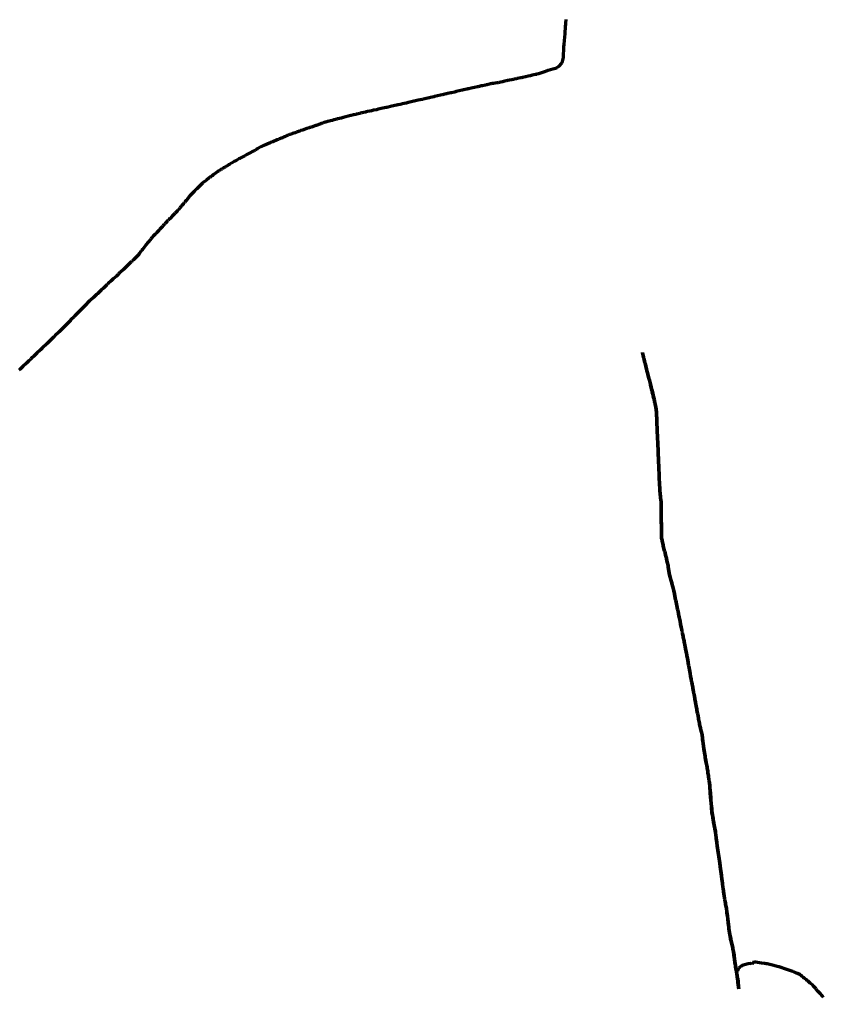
# Model space of a CAD drawing. Header units: metres. Extents: x 599858 to 604892, y 1147555 to 1148052.
# Drawn here: x 604513.6 to 604891.6, y 1147555.2 to 1148015 of the extents above; entities that cross this region are included whole.
import ezdxf

# ---------------------------------------------------------------- set-up
doc = ezdxf.new("R2010")
doc.units = ezdxf.units.M
doc.header["$MEASUREMENT"] = 0
doc.linetypes.add('DGN Style 5', pattern=[112.216283, 48.092693, -64.12359])
doc.layers.add('TF_T_---_Kabl-_2', color=5, linetype='DGN Style 5', lineweight=70)

msp = doc.modelspace()

# ---------------------------------------------------------------- linework, layer by layer
at = {"layer": 'TF_T_---_Kabl-_2'}
for points in [[(604770.45, 1148014.97, 42.2), (604770.43, 1148014.71, 42.21), (604770.34, 1148013.37, 42.24), (604770.287054, 1148012.595998, 42.24736), (604770.23, 1148011.92, 42.25), (604769.93, 1148008.3, 42.28), (604769.66, 1148005.12, 42.28), (604769.5, 1148003.29, 42.27), (604769.406265, 1148002.222827, 42.262413), (604769.4, 1148002.02, 42.26), (604769.24, 1147997.35, 42.27), (604769.227389, 1147997.196026, 42.274759), (604768.81, 1147995.33, 42.28), (604768.668126, 1147994.69621, 42.273917), (604766.96, 1147992.92, 42.24), (604766.27, 1147992.22, 42.23), (604766.195239, 1147992.142009, 42.229055), (604764.4, 1147991.65, 42.21), (604762.16, 1147991.04, 42.21), (604761.895633, 1147990.971094, 42.206514), (604761.81, 1147990.94, 42.21), (604761.76, 1147990.92, 42.2), (604759.91, 1147990.28, 42.2), (604757.61, 1147989.47, 42.18), (604756.912829, 1147989.226748, 42.159301), (604756.77, 1147989.2, 42.16), (604756.16, 1147989.07, 42.13), (604754.7, 1147988.76, 41.76), (604753.73, 1147988.55, 41.53), (604752.71, 1147988.33, 41.26), (604751.61, 1147988.09, 41.12), (604751.59, 1147988.09, 41.11), (604751.58, 1147988.09, 41.11), (604751.49, 1147988.07, 41.09), (604750.14, 1147987.78, 40.75), (604749.57, 1147987.65, 40.62), (604749.52, 1147987.64, 40.59), (604749.47, 1147987.63, 40.59), (604749.29, 1147987.59, 40.54), (604747.54, 1147987.22, 40.12), (604747.5, 1147987.21, 40.14), (604747.26, 1147987.16, 40.09), (604746.32, 1147986.96, 39.97), (604746.01, 1147986.89, 39.85), (604745.71, 1147986.83, 39.82), (604745.1, 1147986.7, 39.69), (604744.01, 1147986.46, 39.51), (604743.96, 1147986.45, 39.5), (604743.93, 1147986.44, 39.49), (604743.11, 1147986.27, 39.24), (604742.610554, 1147986.159834, 39.175745), (604742.34, 1147986.1, 39.14), (604741.19, 1147985.83, 38.83), (604740.7, 1147985.71, 38.74), (604739.85, 1147985.51, 38.65), (604739.32755, 1147985.389035, 38.614474), (604738.99, 1147985.34, 38.61), (604738.61, 1147985.29, 38.46), (604738.47, 1147985.27, 38.43), (604738.41, 1147985.26, 38.43), (604738.17, 1147985.22, 38.4), (604737.23, 1147985.09, 38.36), (604736.46, 1147984.98, 38.35), (604735.99, 1147984.91, 38.33), (604735.794635, 1147984.878317, 38.294567), (604735.43, 1147984.8, 38.23), (604735.02, 1147984.71, 38.25), (604733.48, 1147984.36, 38.19), (604732.95, 1147984.24, 38.12), (604732.92, 1147984.24, 38.12), (604732.71, 1147984.19, 38.12), (604731.27, 1147983.87, 38.1), (604730.94, 1147983.79, 38.1), (604730.79, 1147983.76, 38.09), (604730.68, 1147983.74, 38.1), (604730.22, 1147983.63, 38.13), (604729.21, 1147983.41, 38.21), (604728.97, 1147983.35, 38.19), (604727.6, 1147983.05, 38.22), (604727.54, 1147983.03, 38.22), (604727.48, 1147983.02, 38.22), (604725.96, 1147982.68, 38.25), (604724.82, 1147982.42, 38.26), (604724.5, 1147982.35, 38.26), (604724.435347, 1147982.335453, 38.252399), (604723.9, 1147982.22, 38.2), (604722.41, 1147981.88, 38.06), (604722.1, 1147981.81, 38.04), (604721.82, 1147981.74, 38.06), (604721.66, 1147981.71, 38.05), (604718.96, 1147981.1, 38.1), (604718.67, 1147981.03, 38.13), (604718.65, 1147981.03, 38.12), (604718.08, 1147980.9, 38.08), (604716.66, 1147980.57, 38.02), (604716.39, 1147980.51, 38.03), (604714.8, 1147980.15, 38.03), (604714.54, 1147980.09, 38.03), (604714.23, 1147980.02, 38), (604713.01, 1147979.74, 37.99), (604712.44, 1147979.61, 38), (604712.33, 1147979.59, 37.99), (604711.6, 1147979.42, 37.94), (604711.55, 1147979.41, 37.94), (604711.53, 1147979.41, 37.94), (604711.52, 1147979.4, 37.94), (604708.74, 1147978.77, 38.04), (604708.42, 1147978.7, 38.01), (604706.86, 1147978.35, 37.97), (604706.14, 1147978.18, 38.02), (604705.75, 1147978.09, 38.03), (604705.54, 1147978.05, 38.04), (604703.45, 1147977.57, 37.92), (604703.25, 1147977.53, 37.91), (604702.93, 1147977.45, 37.91), (604702.9, 1147977.45, 37.9), (604702.86, 1147977.44, 37.9), (604701, 1147977.01, 37.9), (604700.99, 1147977.01, 37.9), (604699.1, 1147976.58, 37.87), (604699.07, 1147976.58, 37.88), (604698.97, 1147976.55, 37.87), (604698.35, 1147976.41, 37.86), (604696.47, 1147975.99, 37.86), (604696.38, 1147975.97, 37.86), (604695.4, 1147975.74, 37.91), (604693.56, 1147975.32, 37.83), (604693.39, 1147975.28, 37.83), (604693.36, 1147975.28, 37.83), (604693.33, 1147975.27, 37.83), (604692.534346, 1147975.091092, 37.836573), (604691.55, 1147974.87, 37.84), (604691.52, 1147974.86, 37.84), (604691.11, 1147974.77, 37.83), (604690.95, 1147974.74, 37.83), (604690.94, 1147974.73, 37.83), (604690.91, 1147974.73, 37.83), (604688.69, 1147974.23, 37.81), (604688.64, 1147974.22, 37.81), (604686.31, 1147973.7, 37.86), (604685.92, 1147973.61, 37.86), (604685.2, 1147973.45, 37.86), (604684.49, 1147973.29, 37.91), (604682.26, 1147972.79, 37.91), (604681.4, 1147972.6, 37.92), (604680.06, 1147972.3, 37.98), (604679.14, 1147972.09, 37.96), (604678.55, 1147971.96, 37.88), (604678.3, 1147971.9, 37.88), (604677.29, 1147971.68, 37.91), (604676.62, 1147971.53, 37.92), (604676.33, 1147971.46, 37.91), (604674.6, 1147971.07, 37.99), (604674.34, 1147971.02, 38.01), (604674.09, 1147970.96, 38), (604673.79, 1147970.89, 37.91), (604673.56, 1147970.84, 37.94), (604672.24, 1147970.55, 37.99), (604671.84, 1147970.46, 38), (604671.51, 1147970.38, 37.95), (604670.8, 1147970.22, 38.01), (604670.562689, 1147970.165956, 37.990818), (604669.48, 1147969.89, 37.92), (604669.47, 1147969.88, 37.92), (604669.45, 1147969.88, 37.92), (604665.77, 1147968.91, 37.9), (604665.33, 1147968.8, 37.9), (604664.8, 1147968.66, 37.94), (604664.06, 1147968.47, 37.95), (604663.18, 1147968.24, 38.02), (604662.93, 1147968.17, 38.01), (604661.44, 1147967.78, 37.96), (604660.64, 1147967.57, 37.97), (604658.35, 1147966.97, 37.89), (604657.94, 1147966.86, 37.9), (604657.65, 1147966.79, 37.89), (604657.173859, 1147966.662588, 37.949294), (604656.95, 1147966.58, 37.98), (604656.79, 1147966.53, 38), (604656.75, 1147966.51, 38), (604656.17, 1147966.31, 37.91), (604655.46, 1147966.06, 37.92), (604655.29, 1147966.01, 37.9), (604653.03, 1147965.22, 37.88), (604652.98, 1147965.2, 37.89), (604652.97, 1147965.2, 37.88), (604650.81, 1147964.45, 37.89), (604650.44, 1147964.32, 37.89), (604650.19, 1147964.24, 37.9), (604649.72, 1147964.07, 37.89), (604648.67, 1147963.71, 37.91), (604646.62, 1147963, 37.95), (604645.91, 1147962.75, 37.92), (604645.81, 1147962.71, 37.93), (604645.41, 1147962.58, 37.91), (604645.31, 1147962.54, 37.91), (604643.84, 1147962.03, 37.99), (604643.16, 1147961.79, 37.97), (604641.96, 1147961.38, 37.88), (604641.33, 1147961.16, 37.94), (604641.222389, 1147961.118962, 37.94925), (604640.84, 1147960.96, 37.97), (604640.59, 1147960.86, 37.96), (604640.13, 1147960.66, 37.98), (604639.47, 1147960.39, 37.95), (604638.23, 1147959.87, 37.92), (604637.77, 1147959.67, 37.97), (604637.22, 1147959.44, 37.97), (604636.79, 1147959.27, 37.97), (604636.6, 1147959.19, 37.98), (604635.81, 1147958.85, 37.94), (604635.29, 1147958.64, 37.93), (604634.75, 1147958.41, 37.93), (604632.65, 1147957.53, 38.02), (604631.62, 1147957.1, 37.94), (604631.42, 1147957.02, 37.95), (604629.99, 1147956.42, 37.94), (604629.98, 1147956.41, 37.94), (604628.043862, 1147955.595722, 37.996483), (604628.02, 1147955.59, 38), (604627.05, 1147955.06, 38.04), (604625.71, 1147954.32, 37.96), (604625.35, 1147954.13, 37.96), (604625.2, 1147954.04, 37.95), (604625.16, 1147954.02, 37.96), (604624.18, 1147953.49, 37.97), (604623.9, 1147953.33, 37.98), (604623.86, 1147953.31, 37.97), (604623.8, 1147953.28, 37.97), (604621.35, 1147951.93, 38.07), (604620.76, 1147951.61, 38.08), (604620.06, 1147951.23, 38.04), (604619.57, 1147950.96, 38.01), (604618.23, 1147950.22, 38), (604617.1, 1147949.61, 38.01), (604616.81, 1147949.45, 38.03), (604615.78, 1147948.88, 38.05), (604615.502603, 1147948.726248, 38.056177), (604614.84, 1147948.34, 38.07), (604614.65, 1147948.23, 38.07), (604613.32, 1147947.44, 38.05), (604612.24, 1147946.8, 38.01), (604611.95, 1147946.63, 38.01), (604610.52, 1147945.78, 38), (604609.83, 1147945.37, 38.02), (604609.48, 1147945.17, 38.03), (604609.37, 1147945.1, 38.02), (604608.9, 1147944.82, 38.02), (604608.61, 1147944.65, 38.06), (604608.33, 1147944.48, 38.09), (604608.02, 1147944.31, 38.11), (604607.25, 1147943.85, 38.02), (604606.95, 1147943.67, 38.03), (604606.853828, 1147943.614238, 38.029908), (604606.77, 1147943.55, 38.03), (604605.68, 1147942.72, 38.08), (604604.61, 1147941.9, 38.14), (604604.33, 1147941.68, 38.15), (604604.15, 1147941.54, 38.15), (604603.44, 1147941, 38.05), (604603.13, 1147940.76, 38.03), (604602.77, 1147940.49, 38.19), (604601.51, 1147939.53, 38.08), (604601.44, 1147939.47, 38.08), (604601.36, 1147939.41, 38.07), (604601.32, 1147939.38, 38.08), (604600.87, 1147939.03, 38.06), (604599.701995, 1147938.142768, 38.047563), (604599.68, 1147938.12, 38.05), (604599.24, 1147937.68, 38.03), (604599.18, 1147937.63, 38.03), (604598.21, 1147936.66, 38.09), (604597.68, 1147936.13, 38.2), (604596.91, 1147935.38, 38.16), (604596.4, 1147934.87, 38.16), (604595.64, 1147934.11, 38.1), (604595.24, 1147933.72, 38.13), (604595.19, 1147933.67, 38.15), (604595.02, 1147933.5, 38.14), (604594.63, 1147933.11, 38.11), (604594.59, 1147933.08, 38.11), (604594.56, 1147933.05, 38.11), (604594.066981, 1147932.561245, 38.108099), (604593.68, 1147932.08, 38.11), (604592.74, 1147930.94, 38.27), (604592.72, 1147930.91, 38.27), (604591.9, 1147929.91, 38.18), (604591.87, 1147929.87, 38.19), (604591.83, 1147929.82, 38.19), (604591.65, 1147929.6, 38.24), (604591.53, 1147929.46, 38.28), (604591.42, 1147929.32, 38.31), (604591.33, 1147929.2, 38.3), (604591.08, 1147928.9, 38.18), (604590.65, 1147928.37, 38.21), (604589.98, 1147927.55, 38.25), (604589.5, 1147926.97, 38.3), (604589.04, 1147926.41, 38.26), (604588.78, 1147926.09, 38.24), (604588.482075, 1147925.716766, 38.193653), (604588.08, 1147925.31, 38.14), (604587.74, 1147924.96, 38.12), (604586.91, 1147924.11, 38.06), (604586.7, 1147923.9, 38.05), (604586.68, 1147923.88, 38.06), (604586.62, 1147923.82, 38.08), (604586.57, 1147923.77, 38.07), (604586.43, 1147923.62, 38), (604585.75, 1147922.93, 37.91), (604585.63, 1147922.81, 37.85), (604585.56, 1147922.73, 37.86), (604585.44, 1147922.61, 37.84), (604584.37, 1147921.52, 37.52), (604584.24, 1147921.38, 37.47), (604584.07, 1147921.21, 37.47), (604583.97, 1147921.11, 37.45), (604583.42, 1147920.54, 37.28), (604583.15, 1147920.27, 37.14), (604582.86, 1147919.98, 37.07), (604582.84, 1147919.96, 37.07), (604582.84, 1147919.95, 37.07), (604582.02, 1147919.12, 38.16), (604581.807242, 1147918.895396, 38.159812), (604581.54, 1147918.6, 38.16), (604581.38, 1147918.42, 38.18), (604581.02, 1147918.02, 38.17), (604580.76, 1147917.73, 38.23), (604579.61, 1147916.43, 38.28), (604579.1, 1147915.86, 38.27), (604579.02, 1147915.77, 38.25), (604578.79, 1147915.51, 38.28), (604578.204713, 1147914.854706, 38.303343), (604577.78, 1147914.47, 38.31), (604577.35, 1147914.08, 38.35), (604577.03, 1147913.79, 38.36), (604576.668561, 1147913.464366, 38.367425), (604576.41, 1147913.13, 38.39), (604575.82, 1147912.4, 38.36), (604575.69, 1147912.24, 38.38), (604575.36, 1147911.83, 38.34), (604575.11, 1147911.53, 38.34), (604574.14, 1147910.32, 38.37), (604574, 1147910.14, 38.36), (604573.21, 1147909.16, 38.34), (604572.55, 1147908.34, 38.38), (604571.426835, 1147906.946571, 38.498086), (604571.02, 1147906.41, 38.54), (604570.92, 1147906.28, 38.55), (604570.85, 1147906.19, 38.55), (604569.85, 1147904.88, 38.57), (604569.67, 1147904.64, 38.59), (604569.62, 1147904.59, 38.59), (604569.62, 1147904.58, 38.59), (604569.10444, 1147903.896034, 38.529028), (604568.54, 1147903.36, 38.47), (604568.17, 1147903.01, 38.51), (604567.17, 1147902.06, 38.55), (604566.61, 1147901.53, 38.52), (604566.33, 1147901.26, 38.57), (604566.17, 1147901.1, 38.61), (604565.96, 1147900.91, 38.6), (604564.5, 1147899.51, 38.58), (604563.71, 1147898.76, 38.57), (604562.41, 1147897.52, 38.6), (604561.07, 1147896.24, 38.61), (604560.66, 1147895.85, 38.61), (604560.18, 1147895.39, 38.56), (604559.973214, 1147895.190322, 38.561643), (604559.12, 1147894.4, 38.55), (604557.68, 1147893.06, 38.5), (604557.01, 1147892.44, 38.5), (604556.72, 1147892.17, 38.52), (604555.29, 1147890.84, 38.56), (604554.88, 1147890.45, 38.56), (604554.61, 1147890.21, 38.55), (604554.06, 1147889.69, 38.6), (604553.03, 1147888.73, 38.49), (604551.98, 1147887.76, 38.49), (604550.2, 1147886.1, 38.57), (604549.75, 1147885.68, 38.57), (604549.6, 1147885.54, 38.57), (604549.55, 1147885.49, 38.57), (604549.01, 1147884.99, 38.58), (604548.46, 1147884.48, 38.56), (604548.34, 1147884.37, 38.54), (604546.93, 1147883.06, 38.58), (604546.9, 1147883.02, 38.58), (604546.569883, 1147882.720604, 38.563698), (604545.61, 1147881.75, 38.49), (604545.26, 1147881.39, 38.52), (604544.95, 1147881.07, 38.54), (604543.05, 1147879.13, 38.52), (604541.81, 1147877.87, 38.54), (604539.67, 1147875.69, 38.49), (604539.25, 1147875.27, 38.51), (604537.79, 1147873.78, 38.48), (604537.63, 1147873.61, 38.5), (604537.48, 1147873.47, 38.51), (604536.78, 1147872.75, 38.53), (604536.41, 1147872.38, 38.51), (604536, 1147871.96, 38.52), (604535.52, 1147871.47, 38.5), (604535.25, 1147871.2, 38.49), (604535.1, 1147871.04, 38.47), (604534.9, 1147870.84, 38.49), (604534.18, 1147870.11, 38.47), (604534.16, 1147870.08, 38.47), (604533.09, 1147868.99, 38.51), (604532.43, 1147868.32, 38.49), (604532.29, 1147868.18, 38.51), (604532.28, 1147868.17, 38.511758), (604532.24, 1147868.13, 38.51), (604530.26, 1147866.24, 38.49), (604530.14, 1147866.13, 38.49), (604530.12, 1147866.11, 38.49), (604529.57, 1147865.58, 38.59), (604527.33, 1147863.44, 38.54), (604526.56, 1147862.71, 38.54), (604524.2, 1147860.45, 38.62), (604523.49, 1147859.78, 38.63), (604521.78, 1147858.14, 38.58), (604521.08, 1147857.48, 38.59), (604520.31, 1147856.74, 38.57), (604520.15701, 1147856.604688, 38.586531), (604519.58, 1147856.06, 38.64), (604519.07, 1147855.57, 38.69), (604518.9, 1147855.41, 38.69), (604518.71, 1147855.23, 38.69), (604517.9, 1147854.47, 38.63), (604517.19, 1147853.79, 38.69), (604516.82, 1147853.44, 38.71), (604515.14, 1147851.85, 38.69), (604514.63, 1147851.37, 38.71), (604513.83, 1147850.61, 38.71), (604513.32, 1147850.13, 38.7)], [(604806.49, 1147858.44, 43.622929), (604806.53, 1147858.28, 43.65), (604806.67, 1147857.64, 43.62), (604806.822141, 1147856.961655, 43.580898), (604807.021517, 1147856.183173, 43.527818), (604807.07, 1147856, 43.52), (604807.17, 1147855.61, 43.52), (604807.27, 1147855.19, 43.5), (604807.49, 1147854.32, 43.42), (604807.68, 1147853.56, 43.3), (604807.76, 1147853.25, 43.22), (604807.88, 1147852.8, 43.13), (604807.93, 1147852.58, 43.1), (604808.034824, 1147852.200043, 43.028245), (604808.07, 1147852.03, 43), (604808.27, 1147851.27, 42.89), (604808.4, 1147850.74, 42.81), (604808.45, 1147850.55, 42.79), (604808.59, 1147850, 42.83), (604808.61, 1147849.93, 42.83), (604808.79, 1147849.22, 42.78), (604808.82, 1147849.1, 42.8), (604809.08, 1147848.11, 42.55), (604809.2, 1147847.63, 42.44), (604809.52, 1147846.36, 42.2), (604809.57, 1147846.2, 42.05), (604809.64, 1147845.9, 42), (604809.66, 1147845.84, 41.99), (604809.76, 1147845.44, 42.03), (604810.23, 1147843.58, 41.73), (604810.28, 1147843.42, 41.8), (604810.41, 1147842.91, 41.81), (604810.81, 1147841.32, 41.64), (604810.84, 1147841.23, 41.58), (604810.88, 1147841.05, 41.55), (604811.01, 1147840.54, 41.4), (604811.21, 1147839.78, 41.21), (604811.32, 1147839.34, 41.16), (604811.4, 1147839.04, 41.09), (604811.51, 1147838.61, 40.91), (604811.59, 1147838.28, 40.77), (604811.66, 1147838.02, 40.55), (604811.74451, 1147837.702212, 40.286345), (604811.82, 1147837.36, 40.01), (604811.85, 1147837.24, 39.96), (604811.98, 1147836.67, 39.59), (604812.02, 1147836.5, 39.44), (604812.026017, 1147836.470134, 39.422031), (604812.09, 1147836.19, 39.25), (604812.14, 1147835.92, 39.07), (604812.16, 1147835.86, 39.04), (604812.19, 1147835.71, 38.92), (604812.2, 1147835.65, 38.83), (604812.25, 1147835.41, 38.65), (604812.3, 1147835.16, 38.5), (604812.39, 1147834.71, 38.05), (604812.45, 1147834.45, 37.78), (604812.47, 1147834.34, 37.78), (604812.52, 1147834.12, 37.77), (604812.656424, 1147833.432871, 37.733443), (604812.79, 1147832.69, 37.69), (604812.785856, 1147832.657156, 37.695525), (604812.93, 1147831.72, 37.82), (604813, 1147831.18, 37.9), (604813.076495, 1147830.644115, 37.906815), (604813.12, 1147829.57, 37.91), (604813.23433, 1147827.045102, 37.914199), (604813.24, 1147826.92, 37.91), (604813.29, 1147825.65, 37.93), (604813.44, 1147822.09, 37.98), (604813.61, 1147818.12, 37.92), (604813.7, 1147815.93, 37.87), (604813.75, 1147814.77, 37.81), (604813.83, 1147812.95, 37.72), (604813.95, 1147810.09, 37.6), (604813.96, 1147810.01, 37.6), (604813.96, 1147809.94, 37.6), (604813.99, 1147809.28, 37.63), (604814.09, 1147806.81, 37.77), (604814.16, 1147805.27, 37.91), (604814.2, 1147804.39, 37.97), (604814.25, 1147803.21, 37.94), (604814.31, 1147801.75, 38), (604814.41, 1147799.41, 37.97), (604814.52, 1147796.94, 37.95), (604814.63, 1147794.22, 37.92), (604814.683101, 1147793.09167, 37.894033), (604814.69, 1147793.03, 37.89), (604814.76, 1147792.42, 37.85), (604814.85, 1147791.66, 37.73), (604814.94, 1147790.87, 37.74), (604814.983159, 1147790.557855, 37.743718), (604815.04, 1147790.05, 37.74), (604815.15, 1147789.12, 37.81), (604815.252341, 1147788.25544, 37.840572), (604815.25, 1147788.17, 37.84), (604815.29, 1147785.92, 38), (604815.287356, 1147785.852204, 37.998656), (604815.29, 1147785.6, 38.01), (604815.29, 1147785.5, 38.02), (604815.29, 1147785.45, 38.05), (604815.3, 1147785.34, 38.09), (604815.3, 1147784.85, 38.41), (604815.31, 1147784.28, 38.7), (604815.33, 1147782.62, 39.42), (604815.34, 1147781.57, 39.97), (604815.35, 1147780.94, 40.25), (604815.35, 1147780.8, 40.32), (604815.35, 1147780.53, 40.37), (604815.37, 1147779.19, 41.05), (604815.37, 1147778.93, 41.23), (604815.38, 1147778.06, 41.62), (604815.38, 1147777.88, 41.7), (604815.38, 1147777.8, 41.75), (604815.39, 1147777.45, 42.03), (604815.39, 1147777.29, 42.09), (604815.39, 1147776.82, 42.28), (604815.4, 1147776.45, 42.47), (604815.4, 1147775.83, 42.59), (604815.41, 1147775.5, 42.69), (604815.41, 1147775.39, 42.74), (604815.41, 1147774.95, 42.83), (604815.418978, 1147774.508262, 42.994267), (604815.42, 1147774.35, 43.05), (604815.44, 1147773.79, 43.13), (604815.442955, 1147773.596612, 43.151454), (604815.45, 1147773.03, 43.22), (604815.45, 1147772.95, 43.22), (604815.46, 1147772.26, 43.28), (604815.47, 1147771.88, 43.39), (604815.481133, 1147771.273313, 43.457807), (604815.51, 1147771.13, 43.47), (604815.7, 1147770.27, 43.59), (604815.72, 1147770.16, 43.57), (604815.78, 1147769.88, 43.59), (604815.929668, 1147769.203986, 43.594374), (604815.95, 1147769.09, 43.59), (604815.96, 1147769.05, 43.59), (604816.18, 1147768.03, 43.66), (604816.23, 1147767.83, 43.66), (604816.29, 1147767.54, 43.67), (604816.445094, 1147766.801758, 43.657224), (604816.91, 1147765.03, 43.61), (604816.96, 1147764.87, 43.6), (604817.11, 1147764.3, 43.59), (604817.4, 1147763.17, 43.58), (604817.54, 1147762.66, 43.55), (604817.794614, 1147761.704479, 43.54563), (604817.85, 1147761.4, 43.55), (604818.19, 1147759.85, 43.55), (604818.53, 1147758.27, 43.55), (604818.639244, 1147757.758047, 43.554107), (604818.81, 1147756.56, 43.58), (604819.179655, 1147753.963759, 43.525519), (604819.5, 1147752.82, 43.5), (604819.88, 1147751.5, 43.49), (604820.26, 1147750.17, 43.49), (604820.356899, 1147749.824028, 43.487761), (604820.72, 1147748.36, 43.49), (604821.2, 1147746.45, 43.49), (604821.584034, 1147744.921738, 43.458294), (604821.58, 1147744.9, 43.46), (604822.12, 1147742.21, 43.52), (604822.17, 1147741.92, 43.52), (604822.18, 1147741.9, 43.52), (604822.33, 1147741.12, 43.41), (604822.516942, 1147740.171196, 43.402793), (604822.66, 1147739.52, 43.39), (604823.06, 1147737.57, 43.48), (604823.11, 1147737.35, 43.49), (604823.12, 1147737.27, 43.49), (604823.24, 1147736.71, 43.45), (604823.43, 1147735.81, 43.44), (604823.51, 1147735.41, 43.45), (604823.65, 1147734.74, 43.46), (604823.812984, 1147733.975185, 43.43538), (604824.17, 1147732.21, 43.39), (604824.46, 1147730.76, 43.42), (604824.75, 1147729.32, 43.43), (604824.88, 1147728.69, 43.42), (604824.93, 1147728.44, 43.41), (604824.94, 1147728.4, 43.41), (604824.98, 1147728.16, 43.41), (604825.093499, 1147727.639681, 43.402065), (604825.17, 1147727.26, 43.4), (604825.21, 1147727.04, 43.41), (604825.3, 1147726.62, 43.41), (604825.34, 1147726.39, 43.4), (604825.64, 1147724.89, 43.37), (604825.69, 1147724.69, 43.36), (604825.72, 1147724.5, 43.34), (604826.06, 1147722.85, 43.35), (604826.12, 1147722.54, 43.35), (604826.14, 1147722.45, 43.35), (604826.297132, 1147721.637473, 43.367813), (604826.41, 1147721.08, 43.38), (604826.44, 1147720.93, 43.38), (604826.56, 1147720.31, 43.35), (604826.59, 1147720.13, 43.35), (604826.61, 1147720.03, 43.35), (604826.92, 1147718.4, 43.35), (604827.03, 1147717.83, 43.35), (604827.08, 1147717.57, 43.36), (604827.17, 1147717.13, 43.34), (604827.36, 1147716.11, 43.31), (604827.42, 1147715.83, 43.31), (604827.5, 1147715.42, 43.28), (604827.65, 1147714.61, 43.28), (604827.808117, 1147713.791693, 43.283376), (604828.23, 1147711.41, 43.29), (604828.27, 1147711.17, 43.29), (604828.29, 1147711.03, 43.29), (604828.73, 1147708.51, 43.21), (604828.91, 1147707.51, 43.19), (604829.123106, 1147706.303939, 43.186817), (604829.4, 1147704.87, 43.18), (604829.63, 1147703.65, 43.21), (604829.68, 1147703.42, 43.19), (604829.88, 1147702.36, 43.16), (604830.13, 1147701.12, 43.15), (604830.2, 1147700.71, 43.17), (604830.36, 1147699.9, 43.16), (604830.410955, 1147699.647898, 43.15797), (604830.51, 1147699.1, 43.15), (604830.73, 1147697.9, 43.2), (604830.76, 1147697.73, 43.2), (604831.1, 1147695.85, 43.19), (604831.16, 1147695.51, 43.2), (604831.43, 1147694.06, 43.2), (604831.48, 1147693.8, 43.19), (604831.59, 1147693.17, 43.19), (604831.759083, 1147692.238893, 43.184444), (604832.04, 1147690.74, 43.18), (604832.06, 1147690.67, 43.18), (604832.13, 1147690.25, 43.18), (604832.41, 1147688.78, 43.23), (604832.47, 1147688.46, 43.23), (604832.64, 1147687.56, 43.23), (604832.83, 1147686.52, 43.21), (604832.84, 1147686.48, 43.21), (604832.91, 1147686.11, 43.21), (604833.16, 1147684.79, 43.16), (604833.27, 1147684.17, 43.2), (604833.29, 1147684.07, 43.19), (604833.36, 1147683.73, 43.17), (604833.485694, 1147683.013527, 43.178), (604833.75, 1147681.93, 43.18), (604833.81, 1147681.69, 43.18), (604834.11, 1147680.47, 43.15), (604834.21, 1147680.02, 43.13), (604834.52, 1147678.74, 43.08), (604834.6, 1147678.44, 43.06), (604834.647235, 1147678.223918, 43.042451), (604834.7, 1147677.68, 42.99), (604834.73, 1147677.26, 43), (604834.79, 1147676.57, 43.01), (604834.866171, 1147675.66329, 43.01429), (604835.232112, 1147673.276985, 43.035157), (604835.43, 1147672.04, 43.05), (604835.97, 1147668.67, 43.07), (604836.07, 1147668.03, 43.06), (604836.38, 1147666.12, 43.03), (604836.581466, 1147664.887177, 43.019269), (604836.7, 1147664.24, 43.02), (604836.86, 1147663.43, 42.99), (604836.970445, 1147662.830215, 42.996057), (604837.179923, 1147661.801141, 43.010016), (604837.21, 1147661.62, 43.01), (604837.321433, 1147660.824795, 42.988251), (604837.5, 1147659.47, 42.95), (604837.78, 1147657.42, 43.02), (604837.83, 1147657.11, 43.03), (604837.98, 1147655.94, 43.01), (604838.119741, 1147654.948708, 43.005941), (604838.198136, 1147653.894797, 42.996834), (604838.24, 1147653.37, 42.99), (604838.27, 1147652.89, 42.99), (604838.41, 1147651.1, 42.98), (604838.49439, 1147650.000086, 42.977915), (604838.56, 1147649.13, 42.97), (604838.620986, 1147648.393844, 42.999207), (604838.62, 1147648.36, 43), (604838.64, 1147648.11, 42.99), (604838.91, 1147644.92, 42.95), (604838.97, 1147644.15, 42.96), (604839.1, 1147642.61, 42.93), (604839.11, 1147642.57, 42.93), (604839.150517, 1147642.048022, 42.926335), (604839.398095, 1147640.717209, 42.937142), (604839.52, 1147640.1, 42.94), (604839.53, 1147640.05, 42.94), (604839.62, 1147639.54, 42.98), (604839.74, 1147638.93, 43.04), (604839.96, 1147637.75, 42.93), (604839.97, 1147637.73, 42.93), (604839.97, 1147637.69, 42.93), (604840.26, 1147636.17, 43.01), (604840.28, 1147636.06, 42.95), (604840.29, 1147635.99, 42.94), (604840.53, 1147634.74, 42.92), (604840.57, 1147634.52, 42.98), (604840.58225, 1147634.475587, 42.977793), (604840.79, 1147633.02, 43.01), (604840.887735, 1147632.331859, 43.015608), (604840.94, 1147632, 43.02), (604841.21, 1147630, 42.97), (604841.47, 1147628.14, 43.02), (604841.53, 1147627.7, 43.02), (604841.696826, 1147626.475362, 43.022529), (604842.136992, 1147623.435619, 43.027131), (604842.41, 1147621.54, 43.03), (604842.57, 1147620.41, 43.02), (604842.709862, 1147619.449902, 43.016865), (604843.02, 1147617.18, 43.01), (604843.026238, 1147617.075566, 43.015297), (604843.07, 1147616.77, 43.02), (604843.61, 1147612.65, 42.91), (604843.64, 1147612.41, 42.91), (604843.65, 1147612.36, 42.91), (604843.679875, 1147612.09589, 42.936424), (604843.7, 1147611.96, 42.95), (604843.78, 1147611.33, 42.89), (604843.78, 1147611.32, 42.89), (604843.8, 1147611.18, 42.91), (604843.87, 1147610.66, 42.91), (604843.926485, 1147610.234707, 42.924196), (604843.98, 1147609.86, 42.94), (604844.09, 1147609.01, 42.93), (604844.15, 1147608.54, 42.94), (604844.34, 1147607.18, 42.94), (604844.37, 1147606.96, 42.93), (604844.4, 1147606.69, 42.91), (604844.46, 1147606.24, 42.95), (604844.57, 1147605.44, 43), (604844.64, 1147604.93, 43), (604844.66, 1147604.75, 43.01), (604844.72, 1147604.26, 43.02), (604844.76, 1147603.99, 43.01), (604844.79, 1147603.73, 43.03), (604844.81, 1147603.64, 43.03), (604844.822669, 1147603.544124, 43.037904), (604844.87, 1147603.26, 43.06), (604845.16, 1147601.61, 43.07), (604845.21, 1147601.36, 43.07), (604845.26499, 1147601.064728, 43.065996), (604845.27, 1147600.98, 43.06), (604845.4, 1147600.28, 43.08), (604845.52, 1147599.57, 43.09), (604845.62, 1147599.05, 43.09), (604845.959741, 1147597.124227, 43.092547), (604846.16, 1147595.53, 43.09), (604846.218428, 1147595.062412, 43.092656), (604846.42, 1147593.43, 43.09), (604846.58, 1147592.13, 43.13), (604846.824873, 1147590.154658, 43.139781), (604847.07, 1147588.32, 43.15), (604847.11, 1147588.02, 43.13), (604847.157676, 1147587.689602, 43.127035), (604847.19, 1147587.49, 43.12), (604847.56, 1147584.78, 43.14), (604847.669694, 1147583.93647, 43.10292), (604847.92, 1147582.89, 43.05), (604847.93, 1147582.84, 43.05), (604847.94, 1147582.8, 43.05), (604847.96, 1147582.7, 43.05), (604848.088936, 1147582.138511, 43.028327), (604848.824911, 1147578.986988, 42.934036), (604848.93, 1147578.5, 42.92), (604849.05, 1147578.02, 42.83), (604849.329447, 1147576.815369, 42.824258), (604849.35, 1147576.69, 42.82), (604849.479477, 1147575.548462, 42.848408), (604849.54, 1147575.07, 42.86), (604849.76, 1147573.21, 42.91), (604849.963605, 1147571.596279, 42.887467), (604850.19, 1147570.25, 42.87), (604850.32, 1147569.44, 42.86), (604850.41, 1147568.93, 42.91), (604850.55466, 1147568.070197, 42.974994), (604850.67, 1147567.39, 43.02), (604850.74, 1147566.98, 42.99), (604850.78, 1147566.75, 42.99), (604850.822727, 1147566.498389, 42.973956), (604850.84, 1147566.41, 42.97), (604850.97, 1147565.8, 43), (604851.04, 1147565.48, 43.01), (604851.24, 1147564.54, 42.99), (604851.278094, 1147564.348731, 42.999947), (604851.3, 1147564.13, 43.02), (604851.45, 1147562.78, 43.16), (604851.46, 1147562.68, 43.16), (604851.48, 1147562.48, 43.13), (604851.69, 1147560.58, 43.18), (604851.73, 1147560.2, 43.18), (604851.74, 1147560.14, 43.18), (604851.83, 1147559.29, 43.1), (604851.830822, 1147559.275041, 43.077201)], [(604851.83, 1147559.28, 43.085937), (604851.83, 1147559.29, 43.1), (604851.74, 1147560.14, 43.18), (604851.73, 1147560.2, 43.18), (604851.69, 1147560.58, 43.18), (604851.48, 1147562.48, 43.13), (604851.46, 1147562.68, 43.16), (604851.45, 1147562.78, 43.16), (604851.3, 1147564.13, 43.02), (604851.278094, 1147564.348731, 42.999947), (604851.24, 1147564.54, 42.99), (604851.04, 1147565.48, 43.01), (604850.97, 1147565.8, 43), (604850.84, 1147566.41, 42.97), (604850.822727, 1147566.498389, 42.973956), (604850.78, 1147566.75, 42.99), (604850.74, 1147566.98, 42.99), (604850.67, 1147567.39, 43.02), (604850.55466, 1147568.070197, 42.974994), (604850.41, 1147568.93, 42.91), (604850.32, 1147569.44, 42.86), (604850.19, 1147570.25, 42.87), (604849.963605, 1147571.596279, 42.887467), (604849.76, 1147573.21, 42.91), (604849.54, 1147575.07, 42.86), (604849.479477, 1147575.548462, 42.848408), (604849.35, 1147576.69, 42.82), (604849.329447, 1147576.815369, 42.824258), (604849.05, 1147578.02, 42.83), (604848.93, 1147578.5, 42.92), (604848.824911, 1147578.986988, 42.934036), (604848.088936, 1147582.138511, 43.028327), (604847.96, 1147582.7, 43.05), (604847.94, 1147582.8, 43.05), (604847.93, 1147582.84, 43.05), (604847.92, 1147582.89, 43.05), (604847.669694, 1147583.93647, 43.10292), (604847.56, 1147584.78, 43.14), (604847.19, 1147587.49, 43.12), (604847.157676, 1147587.689602, 43.127035), (604847.11, 1147588.02, 43.13), (604847.07, 1147588.32, 43.15), (604846.824873, 1147590.154658, 43.139781), (604846.58, 1147592.13, 43.13), (604846.42, 1147593.43, 43.09), (604846.218428, 1147595.062412, 43.092656), (604846.16, 1147595.53, 43.09), (604845.959741, 1147597.124227, 43.092547), (604845.62, 1147599.05, 43.09), (604845.52, 1147599.57, 43.09), (604845.4, 1147600.28, 43.08), (604845.27, 1147600.98, 43.06), (604845.26499, 1147601.064728, 43.065996), (604845.21, 1147601.36, 43.07), (604845.16, 1147601.61, 43.07), (604844.87, 1147603.26, 43.06), (604844.822669, 1147603.544124, 43.037904), (604844.81, 1147603.64, 43.03), (604844.79, 1147603.73, 43.03), (604844.76, 1147603.99, 43.01), (604844.72, 1147604.26, 43.02), (604844.66, 1147604.75, 43.01), (604844.64, 1147604.93, 43), (604844.57, 1147605.44, 43), (604844.46, 1147606.24, 42.95), (604844.4, 1147606.69, 42.91), (604844.37, 1147606.96, 42.93), (604844.34, 1147607.18, 42.94), (604844.15, 1147608.54, 42.94), (604844.09, 1147609.01, 42.93), (604843.98, 1147609.86, 42.94), (604843.926485, 1147610.234707, 42.924196), (604843.87, 1147610.66, 42.91), (604843.8, 1147611.18, 42.91), (604843.78, 1147611.32, 42.89), (604843.78, 1147611.33, 42.89), (604843.7, 1147611.96, 42.95), (604843.679875, 1147612.09589, 42.936424), (604843.65, 1147612.36, 42.91), (604843.64, 1147612.41, 42.91), (604843.61, 1147612.65, 42.91), (604843.07, 1147616.77, 43.02), (604843.026238, 1147617.075566, 43.015297), (604843.02, 1147617.18, 43.01), (604842.709862, 1147619.449902, 43.016865), (604842.57, 1147620.41, 43.02), (604842.41, 1147621.54, 43.03), (604842.136992, 1147623.435619, 43.027131), (604841.696826, 1147626.475362, 43.022529), (604841.53, 1147627.7, 43.02), (604841.47, 1147628.14, 43.02), (604841.21, 1147630, 42.97), (604840.94, 1147632, 43.02), (604840.887735, 1147632.331859, 43.015608), (604840.79, 1147633.02, 43.01), (604840.58225, 1147634.475587, 42.977793), (604840.57, 1147634.52, 42.98), (604840.53, 1147634.74, 42.92), (604840.29, 1147635.99, 42.94), (604840.28, 1147636.06, 42.95), (604840.26, 1147636.17, 43.01), (604839.97, 1147637.69, 42.93), (604839.97, 1147637.73, 42.93), (604839.96, 1147637.75, 42.93), (604839.74, 1147638.93, 43.04), (604839.62, 1147639.54, 42.98), (604839.53, 1147640.05, 42.94), (604839.52, 1147640.1, 42.94), (604839.398095, 1147640.717209, 42.937142), (604839.150517, 1147642.048022, 42.926335), (604839.11, 1147642.57, 42.93), (604839.1, 1147642.61, 42.93), (604838.97, 1147644.15, 42.96), (604838.91, 1147644.92, 42.95), (604838.64, 1147648.11, 42.99), (604838.62, 1147648.36, 43), (604838.620986, 1147648.393844, 42.999207), (604838.56, 1147649.13, 42.97), (604838.49439, 1147650.000086, 42.977915), (604838.41, 1147651.1, 42.98), (604838.27, 1147652.89, 42.99), (604838.24, 1147653.37, 42.99), (604838.198136, 1147653.894797, 42.996834), (604838.119741, 1147654.948708, 43.005941), (604837.98, 1147655.94, 43.01), (604837.83, 1147657.11, 43.03), (604837.78, 1147657.42, 43.02), (604837.5, 1147659.47, 42.95), (604837.321433, 1147660.824795, 42.988251), (604837.21, 1147661.62, 43.01), (604837.179923, 1147661.801141, 43.010016), (604836.970445, 1147662.830215, 42.996057), (604836.86, 1147663.43, 42.99), (604836.7, 1147664.24, 43.02), (604836.581466, 1147664.887177, 43.019269), (604836.38, 1147666.12, 43.03), (604836.07, 1147668.03, 43.06), (604835.97, 1147668.67, 43.07), (604835.43, 1147672.04, 43.05), (604835.232112, 1147673.276985, 43.035157), (604834.866171, 1147675.66329, 43.01429), (604834.79, 1147676.57, 43.01), (604834.73, 1147677.26, 43), (604834.7, 1147677.68, 42.99), (604834.647235, 1147678.223918, 43.042451), (604834.6, 1147678.44, 43.06), (604834.52, 1147678.74, 43.08), (604834.21, 1147680.02, 43.13), (604834.11, 1147680.47, 43.15), (604833.81, 1147681.69, 43.18), (604833.75, 1147681.93, 43.18), (604833.485694, 1147683.013527, 43.178), (604833.36, 1147683.73, 43.17), (604833.29, 1147684.07, 43.19), (604833.27, 1147684.17, 43.2), (604833.16, 1147684.79, 43.16), (604832.91, 1147686.11, 43.21), (604832.84, 1147686.48, 43.21), (604832.83, 1147686.52, 43.21), (604832.64, 1147687.56, 43.23), (604832.47, 1147688.46, 43.23), (604832.41, 1147688.78, 43.23), (604832.13, 1147690.25, 43.18), (604832.06, 1147690.67, 43.18), (604832.04, 1147690.74, 43.18), (604831.759083, 1147692.238893, 43.184444), (604831.59, 1147693.17, 43.19), (604831.48, 1147693.8, 43.19), (604831.43, 1147694.06, 43.2), (604831.16, 1147695.51, 43.2), (604831.1, 1147695.85, 43.19), (604830.76, 1147697.73, 43.2), (604830.73, 1147697.9, 43.2), (604830.51, 1147699.1, 43.15), (604830.410955, 1147699.647898, 43.15797), (604830.36, 1147699.9, 43.16), (604830.2, 1147700.71, 43.17), (604830.13, 1147701.12, 43.15), (604829.88, 1147702.36, 43.16), (604829.68, 1147703.42, 43.19), (604829.63, 1147703.65, 43.21), (604829.4, 1147704.87, 43.18), (604829.123106, 1147706.303939, 43.186817), (604828.91, 1147707.51, 43.19), (604828.73, 1147708.51, 43.21), (604828.29, 1147711.03, 43.29), (604828.27, 1147711.17, 43.29), (604828.23, 1147711.41, 43.29), (604827.808117, 1147713.791693, 43.283376), (604827.65, 1147714.61, 43.28), (604827.5, 1147715.42, 43.28), (604827.42, 1147715.83, 43.31), (604827.36, 1147716.11, 43.31), (604827.17, 1147717.13, 43.34), (604827.08, 1147717.57, 43.36), (604827.03, 1147717.83, 43.35), (604826.92, 1147718.4, 43.35), (604826.61, 1147720.03, 43.35), (604826.59, 1147720.13, 43.35), (604826.56, 1147720.31, 43.35), (604826.44, 1147720.93, 43.38), (604826.41, 1147721.08, 43.38), (604826.297132, 1147721.637473, 43.367813), (604826.14, 1147722.45, 43.35), (604826.12, 1147722.54, 43.35), (604826.06, 1147722.85, 43.35), (604825.72, 1147724.5, 43.34), (604825.69, 1147724.69, 43.36), (604825.64, 1147724.89, 43.37), (604825.34, 1147726.39, 43.4), (604825.3, 1147726.62, 43.41), (604825.21, 1147727.04, 43.41), (604825.17, 1147727.26, 43.4), (604825.093499, 1147727.639681, 43.402065), (604824.98, 1147728.16, 43.41), (604824.94, 1147728.4, 43.41), (604824.93, 1147728.44, 43.41), (604824.88, 1147728.69, 43.42), (604824.75, 1147729.32, 43.43), (604824.46, 1147730.76, 43.42), (604824.17, 1147732.21, 43.39), (604823.812984, 1147733.975185, 43.43538), (604823.65, 1147734.74, 43.46), (604823.51, 1147735.41, 43.45), (604823.43, 1147735.81, 43.44), (604823.24, 1147736.71, 43.45), (604823.12, 1147737.27, 43.49), (604823.11, 1147737.35, 43.49), (604823.06, 1147737.57, 43.48), (604822.66, 1147739.52, 43.39), (604822.516942, 1147740.171196, 43.402793), (604822.33, 1147741.12, 43.41), (604822.18, 1147741.9, 43.52), (604822.17, 1147741.92, 43.52), (604822.12, 1147742.21, 43.52), (604821.58, 1147744.9, 43.46), (604821.584034, 1147744.921738, 43.458294), (604821.2, 1147746.45, 43.49), (604820.72, 1147748.36, 43.49), (604820.356899, 1147749.824028, 43.487761), (604820.26, 1147750.17, 43.49), (604819.88, 1147751.5, 43.49), (604819.5, 1147752.82, 43.5), (604819.179655, 1147753.963759, 43.525519), (604818.81, 1147756.56, 43.58), (604818.639244, 1147757.758047, 43.554107), (604818.53, 1147758.27, 43.55), (604818.19, 1147759.85, 43.55), (604817.85, 1147761.4, 43.55), (604817.794614, 1147761.704479, 43.54563), (604817.54, 1147762.66, 43.55), (604817.4, 1147763.17, 43.58), (604817.11, 1147764.3, 43.59), (604816.96, 1147764.87, 43.6), (604816.91, 1147765.03, 43.61), (604816.445094, 1147766.801758, 43.657224), (604816.29, 1147767.54, 43.67), (604816.23, 1147767.83, 43.66), (604816.18, 1147768.03, 43.66), (604815.96, 1147769.05, 43.59), (604815.95, 1147769.09, 43.59), (604815.929668, 1147769.203986, 43.594374), (604815.78, 1147769.88, 43.59), (604815.72, 1147770.16, 43.57), (604815.7, 1147770.27, 43.59), (604815.51, 1147771.13, 43.47), (604815.481133, 1147771.273313, 43.457807), (604815.47, 1147771.88, 43.39), (604815.46, 1147772.26, 43.28), (604815.45, 1147772.95, 43.22), (604815.45, 1147773.03, 43.22), (604815.442955, 1147773.596612, 43.151454), (604815.44, 1147773.79, 43.13), (604815.42, 1147774.35, 43.05), (604815.418978, 1147774.508262, 42.994267), (604815.41, 1147774.95, 42.83), (604815.41, 1147775.39, 42.74), (604815.41, 1147775.5, 42.69), (604815.4, 1147775.83, 42.59), (604815.4, 1147776.45, 42.47), (604815.39, 1147776.82, 42.28), (604815.39, 1147777.29, 42.09), (604815.39, 1147777.45, 42.03), (604815.38, 1147777.8, 41.75), (604815.38, 1147777.88, 41.7), (604815.38, 1147778.06, 41.62), (604815.37, 1147778.93, 41.23), (604815.37, 1147779.19, 41.05), (604815.35, 1147780.53, 40.37), (604815.35, 1147780.8, 40.32), (604815.35, 1147780.94, 40.25), (604815.34, 1147781.57, 39.97), (604815.33, 1147782.62, 39.42), (604815.31, 1147784.28, 38.7), (604815.3, 1147784.85, 38.41), (604815.3, 1147785.34, 38.09), (604815.29, 1147785.45, 38.05), (604815.29, 1147785.5, 38.02), (604815.29, 1147785.6, 38.01), (604815.287356, 1147785.852204, 37.998656), (604815.29, 1147785.92, 38), (604815.25, 1147788.17, 37.84), (604815.252341, 1147788.25544, 37.840572), (604815.15, 1147789.12, 37.81), (604815.04, 1147790.05, 37.74), (604814.983159, 1147790.557855, 37.743718), (604814.94, 1147790.87, 37.74), (604814.85, 1147791.66, 37.73), (604814.76, 1147792.42, 37.85), (604814.69, 1147793.03, 37.89), (604814.683101, 1147793.09167, 37.894033), (604814.63, 1147794.22, 37.92), (604814.52, 1147796.94, 37.95), (604814.41, 1147799.41, 37.97), (604814.31, 1147801.75, 38), (604814.25, 1147803.21, 37.94), (604814.2, 1147804.39, 37.97), (604814.16, 1147805.27, 37.91), (604814.09, 1147806.81, 37.77), (604813.99, 1147809.28, 37.63), (604813.96, 1147809.94, 37.6), (604813.96, 1147810.01, 37.6), (604813.95, 1147810.09, 37.6), (604813.83, 1147812.95, 37.72), (604813.75, 1147814.77, 37.81), (604813.7, 1147815.93, 37.87), (604813.61, 1147818.12, 37.92), (604813.44, 1147822.09, 37.98), (604813.29, 1147825.65, 37.93), (604813.24, 1147826.92, 37.91), (604813.23433, 1147827.045102, 37.914199), (604813.12, 1147829.57, 37.91), (604813.076495, 1147830.644115, 37.906815), (604813, 1147831.18, 37.9), (604812.93, 1147831.72, 37.82), (604812.785856, 1147832.657156, 37.695525), (604812.79, 1147832.69, 37.69), (604812.656424, 1147833.432871, 37.733443), (604812.52, 1147834.12, 37.77), (604812.47, 1147834.34, 37.78), (604812.45, 1147834.45, 37.78), (604812.39, 1147834.71, 38.05), (604812.3, 1147835.16, 38.5), (604812.25, 1147835.41, 38.65), (604812.2, 1147835.65, 38.83), (604812.19, 1147835.71, 38.92), (604812.16, 1147835.86, 39.04), (604812.14, 1147835.92, 39.07), (604812.09, 1147836.19, 39.25), (604812.026017, 1147836.470134, 39.422031), (604812.02, 1147836.5, 39.44), (604811.98, 1147836.67, 39.59), (604811.85, 1147837.24, 39.96), (604811.82, 1147837.36, 40.01), (604811.74451, 1147837.702212, 40.286345), (604811.66, 1147838.02, 40.55), (604811.59, 1147838.28, 40.77), (604811.51, 1147838.61, 40.91), (604811.4, 1147839.04, 41.09), (604811.32, 1147839.34, 41.16), (604811.21, 1147839.78, 41.21), (604811.01, 1147840.54, 41.4), (604810.88, 1147841.05, 41.55), (604810.84, 1147841.23, 41.58), (604810.81, 1147841.32, 41.64), (604810.41, 1147842.91, 41.81), (604810.28, 1147843.42, 41.8), (604810.23, 1147843.58, 41.73), (604809.76, 1147845.44, 42.03), (604809.66, 1147845.84, 41.99), (604809.64, 1147845.9, 42), (604809.57, 1147846.2, 42.05), (604809.52, 1147846.36, 42.2), (604809.2, 1147847.63, 42.44), (604809.08, 1147848.11, 42.55), (604808.82, 1147849.1, 42.8), (604808.79, 1147849.22, 42.78), (604808.61, 1147849.93, 42.83), (604808.59, 1147850, 42.83), (604808.45, 1147850.55, 42.79), (604808.4, 1147850.74, 42.81), (604808.27, 1147851.27, 42.89), (604808.07, 1147852.03, 43), (604808.034824, 1147852.200043, 43.028245), (604807.93, 1147852.58, 43.1), (604807.88, 1147852.8, 43.13), (604807.76, 1147853.25, 43.22), (604807.68, 1147853.56, 43.3), (604807.49, 1147854.32, 43.42), (604807.27, 1147855.19, 43.5), (604807.17, 1147855.61, 43.52), (604807.07, 1147856, 43.52), (604807.021517, 1147856.183173, 43.527818), (604806.822141, 1147856.961655, 43.580898), (604806.67, 1147857.64, 43.62), (604806.53, 1147858.28, 43.65), (604806.493281, 1147858.438994, 43.622724)], [(604806.82, 1147856.96, 43.581222), (604807.05, 1147856, 43.52), (604807.15, 1147855.59, 43.52), (604807.25, 1147855.18, 43.5), (604807.48, 1147854.24, 43.42), (604807.65, 1147853.54, 43.31), (604807.72, 1147853.27, 43.24), (604807.81, 1147852.87, 43.17), (604807.87, 1147852.61, 43.13), (604808.04, 1147851.95, 43.02), (604808.28, 1147850.95, 42.88), (604808.35, 1147850.66, 42.84), (604808.37, 1147850.56, 42.82), (604808.51, 1147849.98, 42.88), (604808.53, 1147849.92, 42.87), (604808.71, 1147849.16, 42.82), (604808.73, 1147849.07, 42.84), (604808.99, 1147848.01, 42.59), (604809.07, 1147847.67, 42.51), (604809.42, 1147846.24, 42.25), (604809.46, 1147846.06, 42.08), (604809.51, 1147845.86, 42.05), (604809.52, 1147845.82, 42.04), (604809.59, 1147845.56, 42.07), (604810.06, 1147843.59, 41.75), (604810.1, 1147843.45, 41.81), (604810.2, 1147843.04, 41.81), (604810.66, 1147841.15, 41.62), (604810.66, 1147841.13, 41.6), (604810.67, 1147841.09, 41.6), (604810.84, 1147840.37, 41.38), (604810.98, 1147839.81, 41.24), (604811.16, 1147839.07, 41.15), (604811.19, 1147838.96, 41.13), (604811.23, 1147838.8, 41.06), (604811.35, 1147838.29, 40.84), (604811.45, 1147837.86, 40.48), (604811.55, 1147837.45, 40.14), (604811.6, 1147837.26, 40.07), (604811.75, 1147836.63, 39.65), (604811.78, 1147836.53, 39.6), (604811.79, 1147836.45, 39.54), (604811.83, 1147836.29, 39.44), (604811.94, 1147835.87, 39.15), (604811.96, 1147835.78, 39.1), (604811.98, 1147835.69, 38.99), (604812, 1147835.59, 38.84), (604812.03, 1147835.47, 38.74), (604812.15, 1147834.98, 38.45), (604812.16, 1147834.96, 38.43), (604812.3, 1147834.36, 37.78), (604812.32, 1147834.27, 37.77), (604812.7, 1147832.72, 37.69), (604812.879273, 1147831.982943, 37.783481), (604812.89, 1147831.68, 37.82), (604812.92, 1147831.18, 37.9), (604813.01, 1147829.19, 37.91), (604813.12, 1147826.9, 37.91), (604813.17, 1147825.78, 37.92), (604813.34, 1147822.1, 37.98), (604813.53, 1147818.01, 37.92), (604813.62, 1147815.92, 37.87), (604813.68, 1147814.8, 37.81), (604813.76, 1147812.94, 37.72), (604813.89, 1147810.16, 37.61), (604813.9, 1147809.99, 37.6), (604813.91, 1147809.87, 37.61), (604813.94, 1147809.22, 37.63), (604814.05, 1147806.81, 37.77), (604814.12, 1147805.29, 37.91), (604814.16, 1147804.39, 37.97), (604814.21, 1147803.23, 37.94), (604814.28, 1147801.75, 38), (604814.39, 1147799.39, 37.97), (604814.51, 1147796.94, 37.95), (604814.63, 1147794.22, 37.92), (604814.674582, 1147793.38223, 37.899539), (604814.71, 1147793.03, 37.89), (604814.77, 1147792.42, 37.85), (604814.85, 1147791.66, 37.73), (604814.94, 1147790.86, 37.74), (604815.02, 1147790.05, 37.75), (604815.12, 1147789.11, 37.81), (604815.22, 1147788.18, 37.85), (604815.264527, 1147787.80461, 37.86831), (604815.28, 1147785.93, 38), (604815.29, 1147785.6, 38.01), (604815.29, 1147785.5, 38.02), (604815.29, 1147785.45, 38.05), (604815.29, 1147785.34, 38.09), (604815.3, 1147784.85, 38.41), (604815.31, 1147784.28, 38.7), (604815.33, 1147782.62, 39.42), (604815.34, 1147781.56, 39.98), (604815.35, 1147780.94, 40.25), (604815.35, 1147780.8, 40.32), (604815.36, 1147780.53, 40.37), (604815.37, 1147779.21, 41.05), (604815.38, 1147778.93, 41.24), (604815.39, 1147778.09, 41.6), (604815.39, 1147777.87, 41.7), (604815.39, 1147777.79, 41.76), (604815.4, 1147777.45, 42.04), (604815.4, 1147777.3, 42.08), (604815.41, 1147776.82, 42.29), (604815.41, 1147776.46, 42.47), (604815.42, 1147775.86, 42.59), (604815.42, 1147775.5, 42.69), (604815.43, 1147775.38, 42.74), (604815.43, 1147774.91, 42.85), (604815.44, 1147774.34, 43.05), (604815.45, 1147773.8, 43.12), (604815.46, 1147773.03, 43.22), (604815.46, 1147772.95, 43.22), (604815.47, 1147772.25, 43.28), (604815.47, 1147771.88, 43.39), (604815.481133, 1147771.273313, 43.457807)], [(604837.22, 1147661.59, 43.011605), (604837.22, 1147661.62, 43.01), (604836.95, 1147663.36, 42.99), (604836.8, 1147664.3, 43.02), (604836.43, 1147666.72, 43.04), (604836.22, 1147668.06, 43.06), (604836.15, 1147668.5, 43.06), (604835.6, 1147672.06, 43.04), (604834.88, 1147676.75, 43), (604834.8, 1147677.27, 43), (604834.74, 1147677.65, 42.99), (604834.647235, 1147678.223918, 43.042451)], [(604837.65, 1147658.35, 42.987009), (604837.77, 1147657.41, 43.02), (604837.81, 1147657.1, 43.03), (604837.95, 1147655.98, 43.01), (604838.164384, 1147654.306449, 43.000277), (604838.24, 1147653.37, 42.99), (604838.29, 1147652.88, 42.99), (604838.45, 1147651.08, 42.99), (604838.62, 1147649.16, 42.98), (604838.69, 1147648.41, 43), (604838.71, 1147648.1, 43), (604838.99, 1147645.01, 42.95), (604839.07, 1147644.14, 42.96), (604839.2, 1147642.65, 42.93), (604839.21, 1147642.57, 42.93), (604839.274088, 1147641.883009, 42.933504), (604839.57, 1147640.16, 42.95), (604839.59, 1147640.09, 42.95), (604839.7, 1147639.45, 42.99), (604839.79, 1147638.95, 43.05), (604839.97, 1147637.9, 42.95), (604840, 1147637.74, 42.93), (604840.05, 1147637.43, 42.96), (604840.28, 1147636.18, 43.02), (604840.29, 1147636.08, 42.96), (604840.32, 1147635.94, 42.95), (604840.53, 1147634.74, 42.92), (604840.57, 1147634.51, 42.98), (604840.630342, 1147634.173453, 42.985542), (604840.78, 1147633.06, 43.01), (604840.92, 1147631.99, 43.01), (604841.16, 1147630.16, 42.97), (604841.43, 1147628.14, 43.02), (604841.5, 1147627.65, 43.02), (604842.31, 1147621.55, 43.03), (604842.5, 1147620.13, 43.02), (604842.89, 1147617.14, 43.01), (604842.94, 1147616.77, 43.02), (604843.51, 1147612.49, 42.91), (604843.53, 1147612.39, 42.9), (604843.53, 1147612.37, 42.9), (604843.55, 1147612.19, 42.92), (604843.59, 1147611.92, 42.9), (604843.66, 1147611.35, 42.89), (604843.68, 1147611.21, 42.92), (604843.88, 1147609.74, 42.9), (604843.92, 1147609.41, 42.91), (604843.97, 1147609.06, 42.9), (604843.99, 1147608.87, 42.91), (604844.23, 1147607.07, 42.91), (604844.24, 1147606.99, 42.9), (604844.27, 1147606.8, 42.89), (604844.28, 1147606.68, 42.89), (604844.31, 1147606.47, 42.89), (604844.408853, 1147605.732169, 42.931636), (604844.48, 1147605.33, 42.96), (604844.55, 1147604.95, 42.97), (604844.6, 1147604.69, 43), (604844.68, 1147604.25, 43.01), (604844.72, 1147604, 43), (604844.77, 1147603.72, 43.03), (604844.79, 1147603.62, 43.03), (604844.86, 1147603.23, 43.06), (604845.16, 1147601.61, 43.07), (604845.2, 1147601.36, 43.07), (604845.27, 1147600.98, 43.06), (604845.4, 1147600.28, 43.08), (604845.53, 1147599.57, 43.09), (604845.62, 1147599.05, 43.09), (604845.886812, 1147597.557444, 43.092099), (604846.15, 1147595.57, 43.09), (604846.42, 1147593.43, 43.09), (604846.59, 1147592.18, 43.13), (604847.09, 1147588.32, 43.15), (604847.12, 1147588.02, 43.13), (604847.19, 1147587.5, 43.12), (604847.413882, 1147585.818032, 43.136302), (604847.64, 1147584.77, 43.14), (604848.02, 1147582.95, 43.05), (604848.05, 1147582.82, 43.05), (604848.07, 1147582.73, 43.05), (604848.12, 1147582.47, 43.04), (604848.97, 1147578.52, 42.92), (604849.07, 1147578.02, 42.83), (604849.329447, 1147576.815369, 42.824258), (604849.35, 1147576.69, 42.82), (604849.58, 1147575.11, 42.86), (604849.85, 1147573.21, 42.91), (604850.3, 1147570.12, 42.86), (604850.39, 1147569.46, 42.86), (604850.49, 1147568.77, 42.93), (604850.69, 1147567.39, 43.02), (604850.75, 1147566.99, 42.99), (604850.78, 1147566.75, 42.99), (604850.822727, 1147566.498389, 42.973956)], [(604891.61, 1147555.25, 41.002061), (604891, 1147555.94, 41.07), (604890.82, 1147556.15, 41.05), (604890.19, 1147556.88, 41.11), (604889.19, 1147558.02, 41.19), (604888.19, 1147559.17, 41.31), (604888.12, 1147559.25, 41.32), (604887.31, 1147560.17, 41.42), (604887.28, 1147560.21, 41.42), (604886.99, 1147560.54, 41.43), (604886.353376, 1147561.2697, 41.477352), (604885.86, 1147561.68, 41.5), (604885.43, 1147562.03, 41.53), (604884.45, 1147562.83, 41.52), (604883.96, 1147563.24, 41.57), (604883.6, 1147563.53, 41.59), (604882.85, 1147564.16, 41.67), (604882.8, 1147564.2, 41.67), (604882.75, 1147564.23, 41.68), (604882.3, 1147564.61, 41.68), (604881.52, 1147565.25, 41.71), (604881.12, 1147565.58, 41.75), (604881.07, 1147565.62, 41.75), (604880.673948, 1147565.947832, 41.821436), (604880.54, 1147566.01, 41.84), (604879.37, 1147566.51, 41.92), (604878.96, 1147566.69, 41.95), (604878.34, 1147566.96, 41.97), (604877.377604, 1147567.369243, 42.037262), (604877.29, 1147567.4, 42.04), (604874.84, 1147568.24, 42.17), (604874.36, 1147568.4, 42.22), (604873.49, 1147568.7, 42.29), (604872.94, 1147568.88, 42.31), (604872.17, 1147569.15, 42.3), (604871.26, 1147569.46, 42.37), (604870.791567, 1147569.621349, 42.364392), (604869.92, 1147569.83, 42.37), (604868.21, 1147570.24, 42.48), (604867.05, 1147570.52, 42.52), (604865.08, 1147570.99, 42.53), (604864.932905, 1147571.034052, 42.534826), (604864.73, 1147571.06, 42.57), (604863.98, 1147571.18, 42.58), (604863.82, 1147571.2, 42.59), (604862.5, 1147571.41, 42.73), (604860.64, 1147571.69, 42.77), (604859.829905, 1147571.816396, 42.785298), (604859.26, 1147571.77, 42.8), (604858.99, 1147571.75, 42.78), (604858.253639, 1147571.688613, 42.828495), (604858.073822, 1147570.684949, 42.870848)], [(604858.07, 1147570.68, 42.871249), (604857.72, 1147571.19, 42.88), (604857.619109, 1147571.333425, 42.859956), (604857.42, 1147571.28, 42.85), (604856.27, 1147571.01, 42.88), (604854.53, 1147570.61, 42.92), (604853.810986, 1147570.44329, 42.895674), (604853.42, 1147570.2, 42.88), (604852.93, 1147569.9, 42.92), (604852.81, 1147569.82, 42.94), (604852.42, 1147569.58, 42.97), (604852.39, 1147569.56, 42.98), (604851.86, 1147569.23, 43), (604851.67, 1147569.11, 42.95), (604851.615361, 1147569.07904, 42.950625), (604851.13, 1147567.82, 43.02), (604851.07, 1147567.66, 43.04), (604850.95, 1147567.36, 43.05), (604850.83, 1147567.05, 43.01), (604850.679567, 1147566.674184, 42.977826), (604850.69, 1147566.63, 42.98), (604850.72, 1147566.39, 42.96), (604850.77, 1147566.01, 42.97), (604850.84, 1147565.48, 43), (604850.92, 1147564.88, 42.98), (604851.01, 1147564.18, 43.03), (604851.17, 1147562.98, 43.15), (604851.21, 1147562.69, 43.15), (604851.23, 1147562.5, 43.13), (604851.53, 1147560.28, 43.18), (604851.55, 1147560.12, 43.18), (604851.62, 1147559.56, 43.16), (604851.66, 1147559.26, 43.14), (604851.65822, 1147559.257124, 43.129429)]]:
    msp.add_polyline3d(points, dxfattribs=at)

doc.saveas('drawing.dxf')
